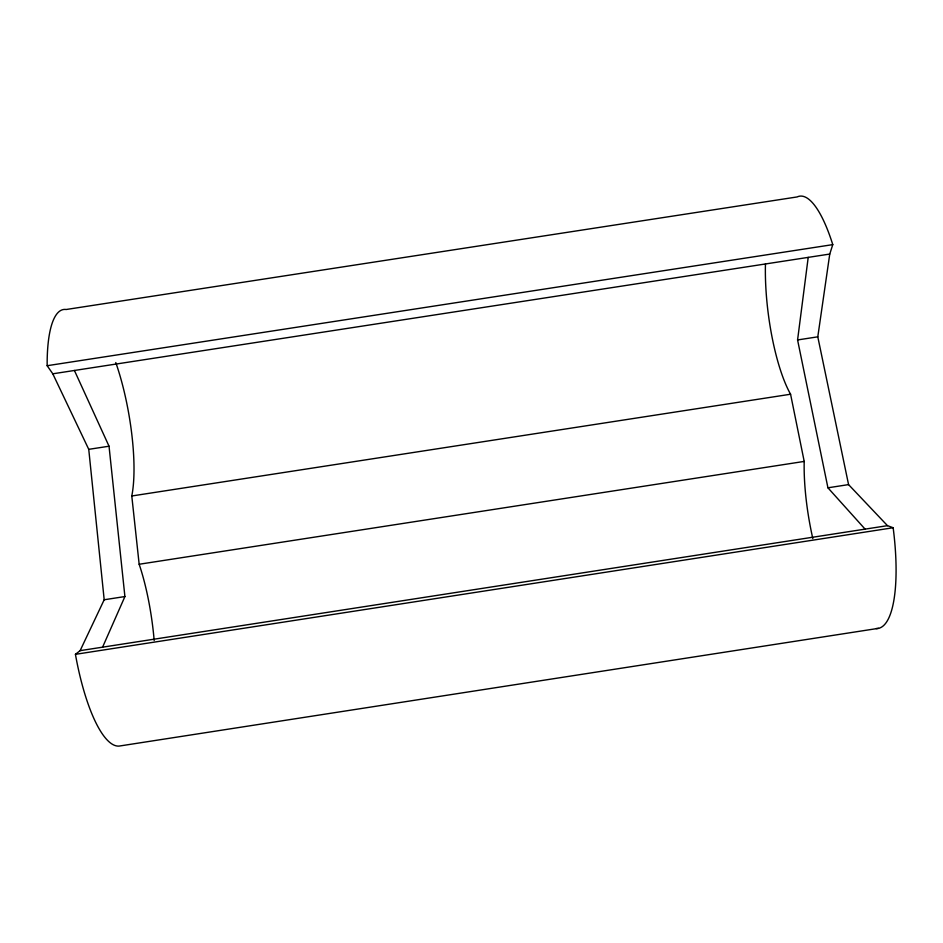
<?xml version="1.0" encoding="UTF-8"?>
<svg xmlns="http://www.w3.org/2000/svg" width="943" height="943" viewBox="0 0 943 943"><rect width="100%" height="100%" fill="white"/><g stroke="black" fill="none" stroke-linecap="round" stroke-linejoin="round"><path stroke-width="1.41" d="M865.096 529.129L827.93 487.802L797.578 339.951L808.21 257.38M876.023 628.557A116.26 33.076 79.8 0 0 893.151 527.738L887.481 525.664L848.57 484.608L817.793 336.828L829.757 254.056L832.775 244.626A112.912 31.213 82.5 0 0 797.177 196.934L66.163 309.504A113.113 30.612 79.9 0 0 47.15 365.707L52.796 373.805L88.748 449.339L104.19 599.76L80.12 650.646L75.428 654.336A116.472 32.451 82.6 0 0 119.219 746.066L878.511 628.333M102.587 647.169L124.912 596.554L109.034 446.216L74.414 370.469M47.15 365.707L832.775 244.626M52.796 373.805L829.757 254.056M88.748 449.339L109.034 446.216M797.578 339.951L817.793 336.828M154.18 640.533A100.488 26.392 82.5 0 0 139.163 564.256L131.784 495.983L790.576 394.233L804.202 461.422A100.312 26.946 79.9 0 0 812.819 538.571M139.163 564.256L804.202 461.422M104.19 599.76L124.912 596.554M827.93 487.802L848.57 484.608M80.12 650.646L887.481 525.664M75.428 654.336L893.151 527.738M790.576 394.233A97.435 25.437 82.5 0 1 765.457 263.875M115.777 362.536A97.589 24.907 80 0 1 131.784 495.983"/></g></svg>
